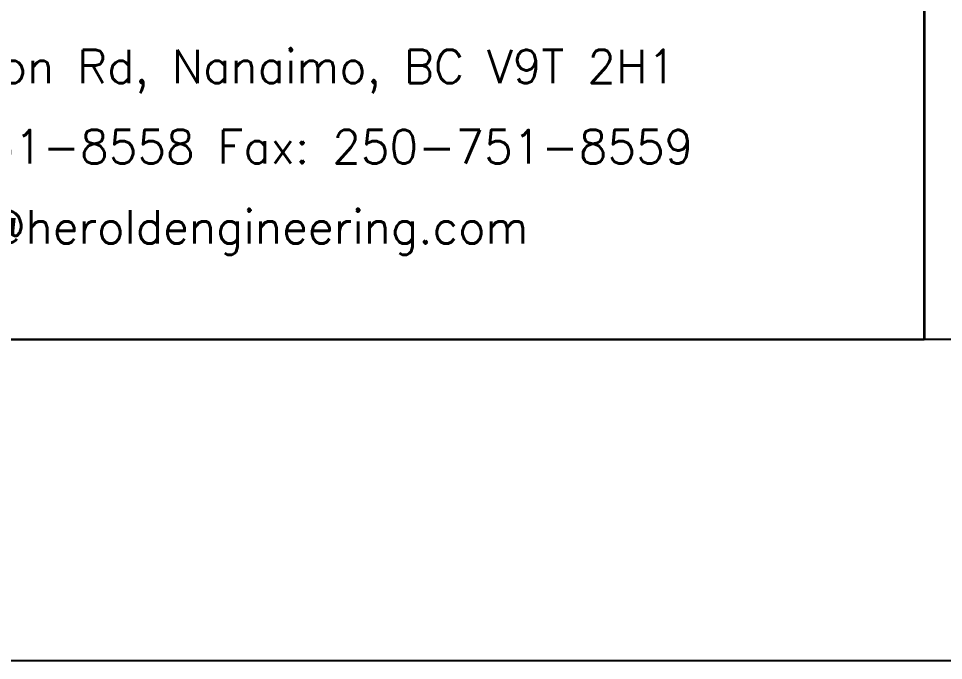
# Model space of a CAD drawing. Extents: x 0 to 36, y -3.3 to 24.
# Drawn here: x 16.882 to 19.044, y 0 to 1.5 of the extents above; entities that cross this region are included whole.
import ezdxf

# ---------------------------------------------------------------- set-up
doc = ezdxf.new("R2010")
doc.units = 0
doc.header["$LTSCALE"] = 10
doc.header["$MEASUREMENT"] = 0
doc.layers.add('BDR-18', color=1, linetype='Continuous')
doc.layers.add('BDR-25', color=4, linetype='Continuous')
doc.styles.add('HEL-Logo2', font='ROMANS.shx')

# ---------------------------------------------------------------- blocks, each defined once
blk = doc.blocks.new('hel_logo_borderless_compact')
at = {"layer": 'Defpoints'}
blk.add_lwpolyline([(2.9639, 0), (0, 0), (0, 1.75), (2.9639, 1.75)], close=True, dxfattribs=at)
at = {"layer": 'BDR-25', "insert": (0.1875, 0.4375), "char_height": 0.078125, "width": 2.813008, "attachment_point": 4, "line_spacing_factor": 1.44, "style": 'HEL-Logo2'}
blk.add_mtext('3701 Shenton Rd, Nanaimo, BC V9T 2H1 \\PTel: 250-751-8558 Fax: 250-751-8559 \\PEmail: mail@heroldengineering.com', dxfattribs=at)

msp = doc.modelspace()

# ---------------------------------------------------------------- linework, layer by layer
at = {"layer": 'BDR-18'}
msp.add_lwpolyline([(0, 0), (36, 0), (36, 24), (0, 24)], close=True, dxfattribs=at)
at = {"layer": 'BDR-25'}
msp.add_line((16.0351, 0.75), (18.9989, 0.75), dxfattribs=at)
msp.add_lwpolyline([(20.7706, 2.5), (20.7706, 0.75), (18.9989, 0.75), (18.9989, 2.5)], close=True, dxfattribs=at)

# ---------------------------------------------------------------- block references
msp.add_blockref('hel_logo_borderless_compact', (16.0351, 0.75))

doc.saveas('drawing.dxf')
